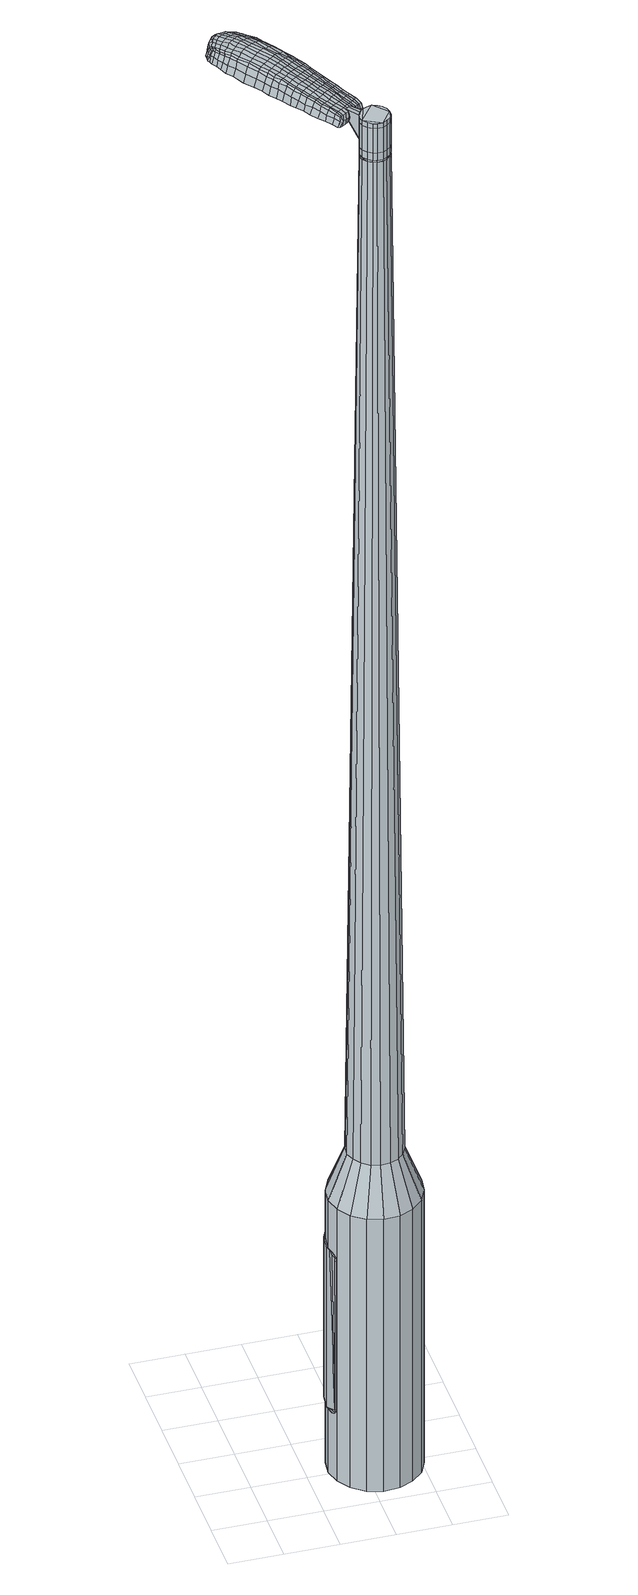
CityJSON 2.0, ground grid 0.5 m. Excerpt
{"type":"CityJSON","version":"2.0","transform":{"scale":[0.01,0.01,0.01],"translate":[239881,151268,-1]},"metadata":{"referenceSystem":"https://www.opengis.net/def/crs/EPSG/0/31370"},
"CityObjects":{
"object1":{"type":"GenericCityObject","attributes":{"cluster":853,"mean_distance_to_centroid":0.357,"new_centroid_x":239882.14,"new_centroid_y":151268.55,"mean_distance_to_camera":7.74,"H1":129.12,"H2":43.82,"Z_final":110.06,"cluster2":82,"proj_x":239885.19,"proj_y":151266.47,"id_line":42795,"bearing_l":214.3,"distance":3.69,"orientation":"right","G_obj":124.3},"geometry":[{"type":"MultiSurface","lod":"2","boundaries":[[[0,1,2,3]],[[1,4,5,2]],[[4,6,7,5]],[[6,8,9,7]],[[8,10,11,9]],[[10,12,13,11]],[[12,14,15,13]],[[14,16,17,15]],[[16,18,19,17]],[[18,20,21,19]],[[20,22,23,21]],[[22,24,25,23]],[[24,26,27,25]],[[26,28,29,27]],[[28,30,31,29]],[[30,32,33,31]],[[32,34,35,33]],[[34,0,3,35]],[[36,37,38,39]],[[38,40,41,42]],[[41,43,42]],[[42,44,45,46]],[[45,47,46]],[[46,48,49,50]],[[49,51,50]],[[42,46,50,38]],[[50,52,39,38]],[[53,36,39]],[[2,5,7,35]],[[7,9,11,15]],[[11,13,15]],[[15,17,19,23]],[[19,21,23]],[[23,25,27,31]],[[27,29,31]],[[15,23,31,7]],[[31,33,35,7]],[[3,2,35]],[[1,0,54,55]],[[0,34,56,54]],[[34,32,57,56]],[[32,30,58,57]],[[30,28,59,58]],[[28,26,60,59]],[[26,24,61,60]],[[24,22,62,61]],[[22,20,63,62]],[[20,18,64,63]],[[18,16,65,64]],[[16,14,66,65]],[[14,12,67,66]],[[12,10,68,67]],[[10,8,69,68]],[[8,6,70,69]],[[6,4,71,70]],[[4,1,55,71]],[[55,54,72,73]],[[54,56,74,72]],[[56,57,75,74]],[[57,58,76,75]],[[58,59,77,76]],[[59,60,78,77]],[[60,61,79,78]],[[61,62,80,79]],[[62,63,81,80]],[[63,64,82,81]],[[64,65,83,82]],[[65,66,84,83]],[[66,67,85,84]],[[67,68,86,85]],[[68,69,87,86]],[[69,70,88,87]],[[70,71,89,88]],[[71,55,73,89]],[[72,90,91,73]],[[74,92,90,72]],[[75,93,92,74]],[[94,95,93,75]],[[96,97,95,94]],[[78,98,97,96]],[[99,100,98,78]],[[80,101,100,99]],[[102,103,101,80]],[[82,104,103,102]],[[105,106,104,82]],[[107,108,106,105]],[[109,110,108,107]],[[111,112,110,109]],[[113,114,112,111]],[[88,115,114,113]],[[116,117,115,88]],[[73,91,117,116]],[[118,119,120,121]],[[122,118,121,123]],[[124,122,123,125]],[[126,124,125,127]],[[128,126,127,129]],[[130,128,129,131]],[[132,130,131,133]],[[134,132,133,135]],[[136,134,135,137]],[[138,136,137,139]],[[140,138,139,141]],[[142,140,141,143]],[[144,142,143,145]],[[146,144,145,147]],[[148,146,147,149]],[[150,148,149,151]],[[76,94,75]],[[76,77,96,94]],[[77,78,96]],[[79,99,78]],[[79,80,99]],[[81,102,80]],[[81,82,102]],[[83,105,82]],[[83,84,107,105]],[[84,85,109,107]],[[85,86,111,109]],[[86,87,113,111]],[[87,88,113]],[[89,116,88]],[[89,73,116]],[[152,117,91]],[[152,115,117]],[[153,114,115]],[[153,154,112,114]],[[154,155,110,112]],[[155,156,108,110]],[[156,157,106,108]],[[157,104,106]],[[158,103,104]],[[158,101,103]],[[159,100,101]],[[159,98,100]],[[160,97,98]],[[160,161,95,97]],[[161,93,95]],[[39,52,150,162]],[[91,90,163,151]],[[53,39,162,119]],[[90,92,120,163]],[[36,53,119,118]],[[92,93,121,120]],[[37,36,118,122]],[[93,161,123,121]],[[38,37,122,124]],[[161,160,125,123]],[[40,38,124,126]],[[160,98,127,125]],[[41,40,126,128]],[[98,159,129,127]],[[43,41,128,130]],[[159,101,131,129]],[[42,43,130,132]],[[101,158,133,131]],[[44,42,132,134]],[[158,104,135,133]],[[45,44,134,136]],[[104,157,137,135]],[[47,45,136,138]],[[157,156,139,137]],[[46,47,138,140]],[[156,155,141,139]],[[48,46,140,142]],[[155,154,143,141]],[[49,48,142,144]],[[154,153,145,143]],[[51,49,144,146]],[[153,115,147,145]],[[50,51,146,148]],[[115,152,149,147]],[[52,50,148,150]],[[152,91,151,149]],[[150,151,164,165]],[[151,163,166,164]],[[163,120,167,166]],[[120,119,168,167]],[[119,162,169,168]],[[162,150,165,169]],[[170,171,172,173]],[[174,170,173,175]],[[170,174,176,177]],[[171,170,177,178]],[[179,180,181,182]],[[183,179,182,184]],[[179,183,185,186]],[[180,179,186,187]],[[188,189,190,191]],[[192,188,191,193]],[[188,192,194,195]],[[189,188,195,196]],[[197,198,199,200]],[[201,197,200,202]],[[197,201,203,204]],[[198,197,204,205]],[[206,207,208,209]],[[210,206,209,211]],[[206,210,212,213]],[[207,206,213,214]],[[215,216,217,218]],[[219,215,218,220]],[[215,219,221,222]],[[216,215,222,223]],[[224,225,226,227]],[[216,224,227,217]],[[224,216,223,228]],[[225,224,228,229]],[[230,231,232,233]],[[225,230,233,226]],[[230,225,229,234]],[[231,230,234,235]],[[236,174,175,237]],[[231,236,237,232]],[[236,231,235,238]],[[174,236,238,176]],[[239,240,241,242]],[[243,239,242,244]],[[239,243,245,246]],[[240,239,246,247]],[[248,249,250,251]],[[240,248,251,241]],[[248,240,247,252]],[[249,248,252,253]],[[254,255,256,257]],[[249,254,257,250]],[[254,249,253,258]],[[255,254,258,259]],[[260,261,262,263]],[[255,260,263,256]],[[260,255,259,264]],[[261,260,264,265]],[[266,171,178,267]],[[261,266,267,262]],[[266,261,265,268]],[[171,266,268,172]],[[269,270,271,272]],[[273,269,272,274]],[[269,273,275,276]],[[270,269,276,277]],[[278,279,280,281]],[[270,278,281,271]],[[278,270,277,282]],[[279,278,282,283]],[[284,285,286,287]],[[279,284,287,280]],[[284,279,283,288]],[[285,284,288,289]],[[290,183,184,291]],[[285,290,291,286]],[[290,285,289,292]],[[183,290,292,185]],[[293,294,295,296]],[[297,293,296,298]],[[293,297,299,300]],[[294,293,300,301]],[[302,303,304,305]],[[294,302,305,295]],[[302,294,301,306]],[[303,302,306,307]],[[308,309,310,311]],[[303,308,311,304]],[[308,303,307,312]],[[309,308,312,313]],[[314,315,316,317]],[[309,314,317,310]],[[314,309,313,318]],[[315,314,318,319]],[[320,180,187,321]],[[315,320,321,316]],[[320,315,319,322]],[[180,320,322,181]],[[323,209,208,324]],[[325,323,324,326]],[[323,325,327,328]],[[209,323,328,211]],[[329,325,326,330]],[[331,329,330,332]],[[329,331,333,334]],[[325,329,334,327]],[[335,331,332,336]],[[337,335,336,338]],[[335,337,339,340]],[[331,335,340,333]],[[341,337,338,342]],[[343,341,342,344]],[[341,343,345,346]],[[337,341,346,339]],[[347,343,344,348]],[[198,347,348,199]],[[347,198,205,349]],[[343,347,349,345]],[[350,351,196,195]],[[352,350,195,194]],[[350,352,353,354]],[[351,350,354,355]],[[356,357,355,354]],[[358,356,354,353]],[[356,358,359,360]],[[357,356,360,361]],[[362,363,361,360]],[[364,362,360,359]],[[362,364,365,366]],[[363,362,366,367]],[[368,369,367,366]],[[370,368,366,365]],[[368,370,203,201]],[[369,368,201,202]],[[371,372,373,374]],[[273,371,374,275]],[[371,273,274,375]],[[372,371,375,376]],[[377,192,193,378]],[[372,377,378,373]],[[377,372,376,379]],[[192,377,379,194]],[[380,381,382,383]],[[219,380,383,221]],[[380,219,220,384]],[[381,380,384,385]],[[386,387,388,389]],[[381,386,389,382]],[[386,381,385,390]],[[387,386,390,391]],[[392,189,196,393]],[[387,392,393,388]],[[392,387,391,394]],[[189,392,394,190]],[[395,396,397,398]],[[177,395,398,178]],[[395,177,176,399]],[[396,395,399,400]],[[401,402,403,404]],[[396,401,404,397]],[[401,396,400,405]],[[402,401,405,406]],[[407,200,199,408]],[[402,407,408,403]],[[407,402,406,409]],[[200,407,409,202]],[[410,411,412,413]],[[182,410,413,184]],[[410,182,181,414]],[[411,410,414,415]],[[416,204,203,417]],[[411,416,417,412]],[[416,411,415,418]],[[204,416,418,205]],[[419,420,421,422]],[[297,419,422,299]],[[419,297,298,423]],[[420,419,423,424]],[[425,210,211,426]],[[420,425,426,421]],[[425,420,424,427]],[[210,425,427,212]],[[428,429,430,431]],[[243,428,431,245]],[[428,243,244,432]],[[429,428,432,433]],[[434,435,436,437]],[[429,434,437,430]],[[434,429,433,438]],[[435,434,438,439]],[[440,207,214,441]],[[435,440,441,436]],[[440,435,439,442]],[[207,440,442,208]],[[443,444,433,432]],[[242,443,432,244]],[[443,242,241,445]],[[444,443,445,446]],[[447,448,439,438]],[[444,447,438,433]],[[447,444,446,449]],[[448,447,449,450]],[[451,324,208,442]],[[448,451,442,439]],[[451,448,450,452]],[[324,451,452,326]],[[453,454,455,456]],[[300,453,456,301]],[[453,300,299,422]],[[454,453,422,421]],[[457,328,327,458]],[[454,457,458,455]],[[457,454,421,426]],[[328,457,426,211]],[[459,460,446,445]],[[251,459,445,241]],[[459,251,250,461]],[[460,459,461,462]],[[463,464,450,449]],[[460,463,449,446]],[[463,460,462,465]],[[464,463,465,466]],[[467,330,326,452]],[[464,467,452,450]],[[467,464,466,468]],[[330,467,468,332]],[[469,470,471,472]],[[306,469,472,307]],[[469,306,301,456]],[[470,469,456,455]],[[473,334,333,474]],[[470,473,474,471]],[[473,470,455,458]],[[334,473,458,327]],[[475,476,462,461]],[[257,475,461,250]],[[475,257,256,477]],[[476,475,477,478]],[[479,480,466,465]],[[476,479,465,462]],[[479,476,478,481]],[[480,479,481,482]],[[483,336,332,468]],[[480,483,468,466]],[[483,480,482,484]],[[336,483,484,338]],[[485,486,487,488]],[[312,485,488,313]],[[485,312,307,472]],[[486,485,472,471]],[[489,340,339,490]],[[486,489,490,487]],[[489,486,471,474]],[[340,489,474,333]],[[491,492,478,477]],[[263,491,477,256]],[[491,263,262,493]],[[492,491,493,494]],[[495,496,482,481]],[[492,495,481,478]],[[495,492,494,497]],[[496,495,497,498]],[[499,342,338,484]],[[496,499,484,482]],[[499,496,498,500]],[[342,499,500,344]],[[501,502,503,504]],[[318,501,504,319]],[[501,318,313,488]],[[502,501,488,487]],[[505,346,345,506]],[[502,505,506,503]],[[505,502,487,490]],[[346,505,490,339]],[[507,508,494,493]],[[267,507,493,262]],[[507,267,178,398]],[[508,507,398,397]],[[509,510,498,497]],[[508,509,497,494]],[[509,508,397,404]],[[510,509,404,403]],[[511,348,344,500]],[[510,511,500,498]],[[511,510,403,408]],[[348,511,408,199]],[[512,513,415,414]],[[322,512,414,181]],[[512,322,319,504]],[[513,512,504,503]],[[514,349,205,418]],[[513,514,418,415]],[[514,513,503,506]],[[349,514,506,345]],[[515,516,376,375]],[[272,515,375,274]],[[515,272,271,517]],[[516,515,517,518]],[[519,352,194,379]],[[516,519,379,376]],[[519,516,518,520]],[[352,519,520,353]],[[521,522,523,524]],[[222,521,524,223]],[[521,222,221,383]],[[522,521,383,382]],[[525,526,527,528]],[[522,525,528,523]],[[525,522,382,389]],[[526,525,389,388]],[[529,351,355,530]],[[526,529,530,527]],[[529,526,388,393]],[[351,529,393,196]],[[531,532,518,517]],[[281,531,517,271]],[[531,281,280,533]],[[532,531,533,534]],[[535,358,353,520]],[[532,535,520,518]],[[535,532,534,536]],[[358,535,536,359]],[[537,538,539,540]],[[228,537,540,229]],[[537,228,223,524]],[[538,537,524,523]],[[541,542,543,544]],[[538,541,544,539]],[[541,538,523,528]],[[542,541,528,527]],[[545,357,361,546]],[[542,545,546,543]],[[545,542,527,530]],[[357,545,530,355]],[[547,548,534,533]],[[287,547,533,280]],[[547,287,286,549]],[[548,547,549,550]],[[551,364,359,536]],[[548,551,536,534]],[[551,548,550,552]],[[364,551,552,365]],[[553,554,555,556]],[[234,553,556,235]],[[553,234,229,540]],[[554,553,540,539]],[[557,558,559,560]],[[554,557,560,555]],[[557,554,539,544]],[[558,557,544,543]],[[561,363,367,562]],[[558,561,562,559]],[[561,558,543,546]],[[363,561,546,361]],[[563,564,550,549]],[[291,563,549,286]],[[563,291,184,413]],[[564,563,413,412]],[[565,370,365,552]],[[564,565,552,550]],[[565,564,412,417]],[[370,565,417,203]],[[566,567,400,399]],[[238,566,399,176]],[[566,238,235,556]],[[567,566,556,555]],[[568,569,406,405]],[[567,568,405,400]],[[568,567,555,560]],[[569,568,560,559]],[[570,369,202,409]],[[569,570,409,406]],[[570,569,559,562]],[[369,570,562,367]],[[571,572,573,574]],[[574,573,575,576]],[[577,575,573,578]],[[578,573,572,579]],[[580,581,582,583]],[[583,582,584,585]],[[586,584,582,587]],[[587,582,581,588]],[[589,590,591,592]],[[592,591,593,594]],[[595,593,591,596]],[[596,591,590,597]],[[598,599,600,601]],[[601,600,602,603]],[[604,602,600,605]],[[605,600,599,606]],[[607,608,609,610]],[[610,609,611,612]],[[613,611,609,614]],[[614,609,608,615]],[[616,617,618,619]],[[619,618,620,621]],[[622,620,618,623]],[[623,618,617,624]],[[625,626,627,628]],[[628,627,617,616]],[[624,617,627,629]],[[629,627,626,630]],[[631,632,633,634]],[[634,633,626,625]],[[630,626,633,635]],[[635,633,632,636]],[[576,575,637,638]],[[638,637,632,631]],[[636,632,637,639]],[[639,637,575,577]],[[640,641,642,643]],[[643,642,644,645]],[[646,644,642,647]],[[647,642,641,648]],[[649,650,651,652]],[[652,651,641,640]],[[648,641,651,653]],[[653,651,650,654]],[[655,656,657,658]],[[658,657,650,649]],[[654,650,657,659]],[[659,657,656,660]],[[661,662,663,664]],[[664,663,656,655]],[[660,656,663,665]],[[665,663,662,666]],[[579,572,667,668]],[[668,667,662,661]],[[666,662,667,669]],[[669,667,572,571]],[[670,671,672,673]],[[673,672,674,675]],[[676,674,672,677]],[[677,672,671,678]],[[679,680,681,682]],[[682,681,671,670]],[[678,671,681,683]],[[683,681,680,684]],[[685,686,687,688]],[[688,687,680,679]],[[684,680,687,689]],[[689,687,686,690]],[[585,584,691,692]],[[692,691,686,685]],[[690,686,691,693]],[[693,691,584,586]],[[694,695,696,697]],[[697,696,698,699]],[[700,698,696,701]],[[701,696,695,702]],[[703,704,705,706]],[[706,705,695,694]],[[702,695,705,707]],[[707,705,704,708]],[[709,710,711,712]],[[712,711,704,703]],[[708,704,711,713]],[[713,711,710,714]],[[715,716,717,718]],[[718,717,710,709]],[[714,710,717,719]],[[719,717,716,720]],[[588,581,721,722]],[[722,721,716,715]],[[720,716,721,723]],[[723,721,581,580]],[[607,610,724,725]],[[725,724,726,727]],[[728,726,724,729]],[[729,724,610,612]],[[727,726,730,731]],[[731,730,732,733]],[[734,732,730,735]],[[735,730,726,728]],[[733,732,736,737]],[[737,736,738,739]],[[740,738,736,741]],[[741,736,732,734]],[[739,738,742,743]],[[743,742,744,745]],[[746,744,742,747]],[[747,742,738,740]],[[745,744,748,749]],[[749,748,599,598]],[[606,599,748,750]],[[750,748,744,746]],[[597,751,752,596]],[[596,752,753,595]],[[754,753,752,755]],[[755,752,751,756]],[[756,757,758,755]],[[755,758,759,754]],[[760,759,758,761]],[[761,758,757,762]],[[762,763,764,761]],[[761,764,765,760]],[[766,765,764,767]],[[767,764,763,768]],[[768,769,770,767]],[[767,770,771,766]],[[604,771,770,602]],[[602,770,769,603]],[[772,773,774,775]],[[775,774,674,676]],[[675,674,774,776]],[[776,774,773,777]],[[594,593,778,779]],[[779,778,773,772]],[[777,773,778,780]],[[780,778,593,595]],[[781,782,783,784]],[[784,783,620,622]],[[621,620,783,785]],[[785,783,782,786]],[[787,788,789,790]],[[790,789,782,781]],[[786,782,789,791]],[[791,789,788,792]],[[597,590,793,794]],[[794,793,788,787]],[[792,788,793,795]],[[795,793,590,589]],[[796,797,798,799]],[[799,798,578,579]],[[577,578,798,800]],[[800,798,797,801]],[[802,803,804,805]],[[805,804,797,796]],[[801,797,804,806]],[[806,804,803,807]],[[598,601,808,809]],[[809,808,803,802]],[[807,803,808,810]],[[810,808,601,603]],[[811,812,813,814]],[[814,813,583,585]],[[580,583,813,815]],[[815,813,812,816]],[[604,605,817,818]],[[818,817,812,811]],[[816,812,817,819]],[[819,817,605,606]],[[820,821,698,822]],[[822,698,700]],[[699,698,823]],[[823,698,821,824]],[[612,611,825,826]],[[826,825,821,820]],[[824,821,825,827]],[[827,825,611,613]],[[828,829,644,646]],[[645,644,830]],[[830,644,829,831]],[[832,833,834,835]],[[835,834,829,828]],[[831,829,834,836]],[[836,834,833,837]],[[615,608,838,839]],[[839,838,833,832]],[[837,833,838,840]],[[840,838,608,607]],[[831,841,842,830]],[[830,842,643,645]],[[640,643,842,843]],[[843,842,841,844]],[[837,845,846,836]],[[836,846,841,831]],[[844,841,846,847]],[[847,846,845,848]],[[607,725,849,840]],[[840,849,845,837]],[[848,845,849,850]],[[850,849,725,727]],[[851,852,853,854]],[[854,853,701,702]],[[700,701,853,822]],[[822,853,852,820]],[[728,729,855,856]],[[856,855,852,851]],[[820,852,855,826]],[[826,855,729,612]],[[844,857,843]],[[843,857,652,640]],[[649,652,857,858]],[[858,857,859]],[[848,860,861,847]],[[847,861,857,844]],[[859,857,861,862]],[[862,861,860,863]],[[727,731,864,850]],[[850,864,860,848]],[[863,860,864,865]],[[865,864,731,733]],[[866,867,868,869]],[[869,868,707,708]],[[702,707,868,854]],[[854,868,867,851]],[[734,735,870,871]],[[871,870,867,866]],[[851,867,870,856]],[[856,870,735,728]],[[859,872,873,858]],[[858,873,658,649]],[[655,658,873,874]],[[874,873,872,875]],[[863,876,877,862]],[[862,877,872,859]],[[875,872,877,878]],[[878,877,876,879]],[[733,737,880,865]],[[865,880,876,863]],[[879,876,880,881]],[[881,880,737,739]],[[882,883,884,885]],[[885,884,713,714]],[[708,713,884,869]],[[869,884,883,866]],[[740,741,886,887]],[[887,886,883,882]],[[866,883,886,871]],[[871,886,741,734]],[[875,888,889,874]],[[874,889,664,655]],[[661,664,889,890]],[[890,889,888,891]],[[879,892,893,878]],[[878,893,888,875]],[[891,888,893,894]],[[894,893,892,895]],[[739,743,896,881]],[[881,896,892,879]],[[895,892,896,897]],[[897,896,743,745]],[[898,899,900,901]],[[901,900,719,720]],[[714,719,900,885]],[[885,900,899,882]],[[746,747,902,903]],[[903,902,899,898]],[[882,899,902,887]],[[887,902,747,740]],[[891,904,905,890]],[[890,905,668,661]],[[579,668,905,799]],[[799,905,904,796]],[[895,906,907,894]],[[894,907,904,891]],[[796,904,907,805]],[[805,907,906,802]],[[745,749,908,897]],[[897,908,906,895]],[[802,906,908,809]],[[809,908,749,598]],[[816,909,910,815]],[[815,910,723,580]],[[720,723,910,901]],[[901,910,909,898]],[[606,750,911,819]],[[819,911,909,816]],[[898,909,911,903]],[[903,911,750,746]],[[777,912,913,776]],[[776,913,673,675]],[[670,673,913,914]],[[914,913,912,915]],[[595,753,916,780]],[[780,916,912,777]],[[915,912,916,917]],[[917,916,753,754]],[[918,919,920,921]],[[921,920,623,624]],[[622,623,920,784]],[[784,920,919,781]],[[922,923,924,925]],[[925,924,919,918]],[[781,919,924,790]],[[790,924,923,787]],[[756,751,926,927]],[[927,926,923,922]],[[787,923,926,794]],[[794,926,751,597]],[[915,928,929,914]],[[914,929,682,670]],[[679,682,929,930]],[[930,929,928,931]],[[754,759,932,917]],[[917,932,928,915]],[[931,928,932,933]],[[933,932,759,760]],[[934,935,936,937]],[[937,936,629,630]],[[624,629,936,921]],[[921,936,935,918]],[[938,939,940,941]],[[941,940,935,934]],[[918,935,940,925]],[[925,940,939,922]],[[762,757,942,943]],[[943,942,939,938]],[[922,939,942,927]],[[927,942,757,756]],[[931,944,945,930]],[[930,945,688,679]],[[685,688,945,946]],[[946,945,944,947]],[[760,765,948,933]],[[933,948,944,931]],[[947,944,948,949]],[[949,948,765,766]],[[950,951,952,953]],[[953,952,635,636]],[[630,635,952,937]],[[937,952,951,934]],[[954,955,956,957]],[[957,956,951,950]],[[934,951,956,941]],[[941,956,955,938]],[[768,763,958,959]],[[959,958,955,954]],[[938,955,958,943]],[[943,958,763,762]],[[947,960,961,946]],[[946,961,692,685]],[[585,692,961,814]],[[814,961,960,811]],[[766,771,962,949]],[[949,962,960,947]],[[811,960,962,818]],[[818,962,771,604]],[[801,963,964,800]],[[800,964,639,577]],[[636,639,964,953]],[[953,964,963,950]],[[807,965,966,806]],[[806,966,963,801]],[[950,963,966,957]],[[957,966,965,954]],[[603,769,967,810]],[[810,967,965,807]],[[954,965,967,959]],[[959,967,769,768]],[[571,574,173,172]],[[574,576,175,173]],[[586,587,186,185]],[[587,588,187,186]],[[589,592,191,190]],[[592,594,193,191]],[[613,614,213,212]],[[614,615,214,213]],[[616,619,218,217]],[[619,621,220,218]],[[625,628,227,226]],[[628,616,217,227]],[[631,634,233,232]],[[634,625,226,233]],[[576,638,237,175]],[[638,631,232,237]],[[646,647,246,245]],[[647,648,247,246]],[[648,653,252,247]],[[653,654,253,252]],[[654,659,258,253]],[[659,660,259,258]],[[660,665,264,259]],[[665,666,265,264]],[[666,669,268,265]],[[669,571,172,268]],[[676,677,276,275]],[[677,678,277,276]],[[678,683,282,277]],[[683,684,283,282]],[[684,689,288,283]],[[689,690,289,288]],[[690,693,292,289]],[[693,586,185,292]],[[694,697,296,295]],[[697,699,298,296]],[[703,706,305,304]],[[706,694,295,305]],[[709,712,311,310]],[[712,703,304,311]],[[715,718,317,316]],[[718,709,310,317]],[[588,722,321,187]],[[722,715,316,321]],[[772,775,374,373]],[[775,676,275,374]],[[594,779,378,193]],[[779,772,373,378]],[[621,785,384,220]],[[785,786,385,384]],[[786,791,390,385]],[[791,792,391,390]],[[792,795,394,391]],[[795,589,190,394]],[[699,823,423,298]],[[823,824,424,423]],[[824,827,427,424]],[[827,613,212,427]],[[828,646,431,430]],[[646,245,431]],[[832,835,437,436]],[[835,828,430,437]],[[615,839,441,214]],[[839,832,436,441]],[[968,969,970,971]],[[972,973,971,970]],[[974,975,976,977]],[[978,979,980,981]],[[969,982,983,970]],[[984,972,970,983]],[[985,974,977,986]],[[987,988,979,978]],[[982,989,990,983]],[[990,991,984,983]],[[992,985,986,993]],[[994,988,987,995]],[[989,996,997,990]],[[997,998,991,990]],[[999,992,993,1000]],[[1001,994,995,1002]],[[1003,1004,1005,1006]],[[1007,1008,1004,1003]],[[1007,1009,1010,1008]],[[1009,1011,1012,1010]],[[1013,1014,1015,1016]],[[1017,1018,1014,1013]],[[1019,1020,1018,1017]],[[1021,1022,1020,1019]],[[1016,1005,1004,1013]],[[1013,1004,1008,1017]],[[1008,1010,1019,1017]],[[1010,1012,1021,1019]],[[977,976,973,972]],[[986,977,972,984]],[[991,993,986,984]],[[998,1000,993,991]],[[978,981,975,974]],[[987,978,974,985]],[[995,987,985,992]],[[1002,995,992,999]],[[979,1003,1006,980]],[[988,1007,1003,979]],[[1009,1007,988,994]],[[1011,1009,994,1001]],[[1023,1024,1025,1026]],[[1025,1027,1028,1029]],[[1025,1029,1030,1031]],[[1025,1031,1026]],[[1032,1023,1026,1033]],[[1034,1033,1026,1035]],[[1036,1035,1026]],[[1037,1025,1024,1038]],[[1039,1037,1038,1040]],[[1041,1039,1040,1042]],[[1043,1041,1042,1044]],[[1045,1043,1044,1046]],[[1046,1047,1048,1049]],[[1046,1049,1050,1051]],[[1046,1051,1052,1053]],[[1052,1054,1055,1056]],[[1052,1056,1057,1058]],[[1052,1058,1053]],[[1046,1053,1045]],[[1059,1060,1024,1023]],[[1061,1062,1027,1025]],[[1063,1064,1036,1026]],[[1060,1065,1038,1024]],[[1066,1061,1025,1037]],[[1065,1067,1040,1038]],[[1068,1066,1037,1039]],[[1067,1069,1042,1040]],[[1070,1068,1039,1041]],[[1069,1071,1044,1042]],[[1072,1070,1041,1043]],[[1071,1073,1046,1044]],[[1074,1072,1043,1045]],[[1073,1075,1047,1046]],[[1076,1077,1054,1052]],[[1078,1074,1045,1053]],[[1048,1047,1075,1079]],[[1049,1048,1079,1080]],[[1050,1049,1080,1081]],[[1051,1050,1081,1082]],[[1052,1051,1082,1076]],[[1083,1059,1023,1032]],[[1084,1083,1032,1033]],[[1085,1084,1033,1034]],[[1086,1085,1034,1035]],[[1064,1086,1035,1036]],[[1028,1027,1062,1087]],[[1055,1054,1077,1088]],[[1029,1028,1087,1089]],[[1030,1029,1089,1090]],[[1031,1030,1090,1091]],[[1026,1031,1091,1063]],[[1056,1055,1088,1092]],[[1057,1056,1092,1093]],[[1058,1057,1093,1094]],[[1053,1058,1094,1078]]]}]}
},
"vertices":[
[88,90,384],[101,96,384],[101,96,96],[88,90,96],[116,97,384],[116,97,96],[130,93,384],[130,93,96],[142,85,384],[142,85,96],[150,73,384],[150,73,96],[154,58,384],[154,58,96],[152,44,384],[152,44,96],[146,30,384],[146,30,96],[135,20,384],[135,20,96],[122,14,384],[122,14,96],[107,13,384],[107,13,96],[93,17,384],[93,17,96],[81,26,384],[81,26,96],[73,38,384],[73,38,96],[69,52,384],[69,52,96],[71,67,384],[71,67,96],[77,80,384],[77,80,96],[99,59,1524],[98,54,1524],[99,50,1524],[104,66,1524],[102,46,1524],[106,43,1524],[115,42,1524],[110,42,1524],[119,44,1524],[123,47,1524],[125,56,1524],[125,51,1524],[124,61,1524],[121,65,1524],[113,69,1524],[117,67,1524],[108,68,1524],[101,63,1524],[97,76,429],[105,80,429],[91,70,429],[87,62,429],[86,53,429],[89,45,429],[94,38,429],[101,32,429],[109,30,429],[118,31,429],[126,34,429],[132,40,429],[136,48,429],[137,57,429],[135,65,429],[130,73,429],[123,78,429],[114,80,429],[104,66,1483],[108,68,1483],[101,63,1483],[99,59,1483],[98,54,1483],[99,50,1483],[102,46,1483],[106,43,1483],[110,42,1483],[115,42,1483],[119,44,1483],[123,47,1483],[125,51,1483],[125,56,1483],[124,61,1483],[121,65,1483],[117,67,1483],[113,69,1483],[104,66,1485],[108,68,1485],[101,63,1485],[99,59,1485],[99,54,1483],[99,54,1485],[100,50,1483],[100,50,1485],[102,46,1485],[106,44,1483],[106,44,1485],[110,42,1485],[115,43,1483],[115,43,1485],[119,44,1485],[122,48,1483],[122,48,1485],[124,52,1483],[124,52,1485],[124,56,1483],[124,56,1485],[123,60,1483],[123,60,1485],[121,64,1483],[121,64,1485],[117,67,1485],[113,68,1483],[113,68,1485],[99,59,1519],[101,63,1519],[101,63,1493],[99,59,1493],[98,54,1519],[98,54,1493],[99,50,1519],[99,50,1493],[102,46,1519],[102,46,1493],[106,43,1519],[106,43,1493],[110,42,1519],[110,42,1493],[115,42,1519],[115,42,1493],[119,44,1519],[119,44,1493],[123,47,1519],[123,47,1493],[125,51,1519],[125,51,1493],[125,56,1519],[125,56,1493],[124,61,1519],[124,61,1493],[121,65,1519],[121,65,1493],[117,67,1519],[117,67,1493],[113,69,1519],[113,69,1493],[108,68,1519],[108,68,1493],[113,69,1485],[121,65,1485],[124,61,1485],[125,56,1485],[125,51,1485],[123,47,1485],[115,42,1485],[106,43,1485],[99,50,1485],[98,54,1485],[104,66,1519],[104,66,1493],[96,83,1513],[96,83,1518],[94,82,1513],[91,80,1513],[91,80,1518],[94,82,1518],[68,154,1519],[72,148,1518],[72,150,1509],[68,156,1510],[63,161,1519],[64,163,1510],[63,159,1526],[67,152,1525],[71,146,1525],[36,132,1519],[40,127,1518],[42,127,1525],[38,132,1525],[31,139,1519],[33,139,1526],[29,140,1510],[34,133,1510],[38,127,1509],[9,203,1519],[12,205,1519],[12,206,1513],[9,204,1513],[6,200,1519],[6,200,1513],[7,198,1524],[10,202,1524],[13,204,1524],[51,142,1530],[55,136,1529],[58,137,1529],[54,144,1530],[46,149,1531],[49,151,1531],[43,147,1530],[48,140,1530],[52,134,1529],[97,75,1512],[99,77,1512],[98,78,1517],[96,76,1517],[94,73,1512],[94,75,1517],[93,74,1506],[96,76,1506],[98,77,1506],[33,202,1519],[36,200,1519],[36,201,1512],[34,204,1512],[32,204,1518],[32,205,1512],[31,203,1522],[33,201,1523],[35,199,1524],[39,196,1519],[42,191,1519],[43,193,1512],[39,198,1512],[38,195,1524],[41,190,1525],[46,187,1519],[50,180,1519],[51,182,1511],[46,189,1511],[45,185,1526],[50,179,1526],[57,171,1519],[57,173,1510],[56,169,1526],[106,91,1513],[102,97,1513],[102,96,1518],[105,89,1517],[109,86,1512],[107,86,1516],[109,87,1506],[106,92,1507],[103,99,1507],[98,104,1514],[94,110,1515],[94,109,1520],[98,102,1519],[99,105,1507],[95,112,1507],[91,116,1515],[87,123,1516],[86,121,1522],[90,115,1521],[91,118,1508],[87,125,1508],[83,129,1517],[79,135,1517],[78,134,1524],[82,128,1523],[84,131,1508],[80,137,1509],[75,142,1518],[75,140,1524],[76,144,1509],[3,183,1519],[5,180,1519],[6,180,1524],[5,183,1523],[3,185,1518],[4,185,1522],[1,185,1512],[2,183,1512],[3,180,1512],[7,175,1519],[10,170,1519],[12,171,1525],[9,176,1524],[6,175,1512],[8,170,1512],[13,165,1519],[18,159,1519],[19,159,1526],[15,165,1526],[11,165,1511],[16,159,1511],[24,149,1519],[26,149,1526],[22,149,1510],[81,74,1513],[76,80,1513],[75,80,1507],[79,74,1507],[85,69,1512],[83,70,1506],[85,71,1516],[82,74,1517],[78,80,1518],[72,86,1514],[67,92,1515],[65,92,1507],[70,86,1507],[73,86,1519],[69,92,1520],[62,97,1515],[58,103,1516],[56,104,1508],[61,98,1508],[64,98,1521],[60,103,1522],[53,109,1517],[49,115,1517],[47,115,1509],[52,109,1508],[55,109,1523],[51,115,1524],[45,121,1518],[43,121,1509],[46,121,1524],[93,81,1519],[95,82,1519],[89,87,1520],[91,88,1520],[86,85,1520],[91,79,1519],[84,93,1522],[87,94,1522],[80,99,1523],[83,101,1523],[78,97,1523],[82,91,1521],[76,105,1524],[78,107,1524],[72,111,1525],[74,113,1525],[69,109,1525],[73,103,1524],[68,117,1526],[70,119,1526],[63,123,1527],[66,125,1527],[61,122,1527],[65,116,1526],[59,130,1528],[62,131,1528],[56,128,1528],[12,199,1527],[15,201,1527],[9,196,1526],[11,192,1527],[14,195,1528],[17,197,1528],[18,190,1529],[21,192,1529],[15,187,1528],[19,181,1530],[22,184,1530],[25,186,1530],[26,178,1531],[29,180,1531],[23,175,1530],[28,168,1531],[31,170,1531],[34,172,1531],[38,160,1531],[41,162,1531],[35,157,1531],[2,187,1518],[3,190,1519],[1,191,1513],[1,187,1513],[4,186,1523],[4,189,1523],[4,195,1519],[3,195,1513],[5,194,1524],[30,205,1518],[27,206,1518],[27,204,1523],[30,203,1523],[30,206,1513],[27,207,1513],[23,207,1519],[19,207,1519],[20,205,1524],[24,205,1523],[23,208,1513],[19,208,1513],[16,206,1519],[16,205,1524],[15,207,1513],[66,151,1528],[64,150,1528],[68,144,1528],[70,145,1527],[61,158,1528],[60,158,1529],[62,149,1529],[59,147,1530],[63,141,1529],[66,143,1528],[57,156,1529],[54,155,1530],[56,145,1530],[60,139,1529],[51,153,1531],[39,133,1528],[41,135,1529],[36,142,1529],[34,140,1528],[43,127,1527],[45,129,1528],[44,137,1529],[39,144,1530],[49,131,1528],[87,68,1512],[88,70,1512],[88,71,1517],[86,70,1517],[85,69,1506],[87,70,1506],[91,71,1512],[91,73,1517],[90,72,1506],[109,83,1512],[107,82,1512],[107,84,1506],[109,85,1506],[108,84,1517],[106,83,1517],[105,81,1512],[103,80,1512],[103,81,1506],[105,82,1506],[104,82,1517],[102,80,1517],[101,78,1512],[101,79,1506],[100,79,1517],[105,89,1519],[103,88,1519],[101,95,1520],[99,94,1520],[101,86,1519],[99,85,1519],[97,93,1520],[95,91,1520],[97,83,1519],[93,90,1520],[83,74,1519],[85,75,1519],[80,81,1520],[79,80,1520],[88,77,1519],[83,83,1520],[97,101,1521],[95,100,1521],[93,108,1522],[91,107,1522],[93,99,1521],[91,97,1521],[89,105,1522],[87,104,1523],[89,96,1522],[85,102,1523],[74,86,1521],[76,87,1521],[72,93,1522],[70,92,1522],[79,89,1521],[74,95,1522],[89,114,1523],[87,113,1523],[85,120,1524],[84,119,1524],[85,112,1523],[83,110,1524],[81,118,1525],[79,116,1525],[81,108,1524],[77,115,1525],[65,98,1523],[67,99,1523],[63,105,1524],[61,104,1524],[70,101,1524],[66,107,1525],[81,127,1525],[80,125,1525],[77,133,1526],[76,132,1526],[77,124,1526],[75,122,1526],[74,130,1527],[71,129,1527],[73,121,1526],[69,127,1527],[57,110,1525],[58,111,1525],[54,117,1526],[52,116,1526],[61,113,1526],[57,119,1527],[74,139,1527],[72,138,1527],[70,136,1527],[67,135,1528],[64,133,1528],[48,122,1527],[50,123,1527],[53,125,1528],[5,185,1525],[5,187,1525],[7,181,1526],[7,184,1526],[7,192,1526],[9,188,1527],[31,201,1525],[29,202,1525],[31,199,1526],[33,199,1525],[25,203,1525],[22,203,1526],[24,200,1527],[28,200,1526],[18,202,1526],[21,199,1527],[9,177,1526],[10,179,1527],[12,172,1527],[13,174,1528],[12,183,1528],[16,177,1529],[36,195,1526],[34,195,1527],[38,190,1528],[40,190,1527],[31,195,1527],[28,195,1528],[32,189,1529],[35,190,1528],[24,194,1528],[28,188,1530],[16,166,1528],[17,168,1529],[20,160,1528],[22,161,1529],[20,172,1529],[25,165,1530],[44,185,1528],[42,185,1528],[46,178,1529],[48,178,1528],[39,184,1529],[36,183,1530],[41,176,1530],[44,177,1530],[32,182,1530],[37,174,1531],[27,150,1529],[29,152,1529],[32,154,1530],[55,168,1528],[53,168,1529],[50,167,1530],[47,165,1530],[44,164,1531],[70,149,1509],[70,147,1518],[66,153,1518],[67,155,1509],[62,160,1519],[62,162,1510],[61,158,1525],[65,151,1525],[69,145,1525],[43,128,1525],[42,128,1518],[38,134,1518],[39,134,1525],[32,141,1519],[34,141,1525],[30,141,1510],[35,134,1509],[40,128,1509],[13,204,1513],[13,203,1519],[11,201,1519],[10,202,1513],[8,198,1519],[7,199,1513],[9,197,1524],[11,200,1524],[14,202,1524],[57,138,1528],[55,136,1528],[51,142,1529],[53,144,1529],[46,149,1529],[48,151,1529],[43,147,1529],[48,140,1529],[52,134,1528],[97,79,1516],[97,79,1512],[95,77,1512],[95,78,1516],[93,75,1512],[92,76,1516],[92,76,1506],[95,78,1506],[97,79,1506],[35,200,1512],[34,198,1519],[32,201,1518],[33,202,1512],[31,202,1518],[31,203,1512],[30,201,1522],[31,200,1523],[33,197,1523],[41,192,1512],[41,190,1519],[37,195,1519],[38,196,1512],[36,193,1524],[40,189,1525],[49,181,1511],[49,179,1519],[44,186,1519],[45,187,1511],[44,184,1525],[48,178,1526],[55,170,1519],[56,172,1510],[54,168,1526],[100,95,1518],[100,96,1513],[104,90,1513],[104,89,1517],[107,85,1512],[106,86,1515],[107,86,1506],[105,91,1506],[101,98,1507],[92,108,1520],[93,109,1514],[97,103,1514],[96,101,1519],[97,104,1507],[93,111,1507],[84,120,1522],[85,122,1516],[89,115,1515],[88,114,1521],[89,117,1508],[86,124,1508],[77,133,1523],[77,135,1517],[81,128,1516],[81,127,1522],[82,130,1508],[78,136,1508],[74,141,1517],[73,139,1524],[74,143,1509],[8,181,1523],[7,180,1519],[5,183,1518],[6,184,1523],[5,185,1518],[6,185,1522],[3,185,1512],[4,183,1512],[5,180,1512],[13,171,1525],[12,171,1519],[9,176,1519],[10,176,1524],[7,176,1512],[10,171,1512],[21,160,1526],[19,160,1519],[15,166,1519],[16,166,1525],[13,166,1511],[17,160,1511],[26,150,1519],[27,150,1526],[24,150,1510],[76,81,1507],[78,81,1513],[82,75,1513],[81,75,1506],[86,71,1512],[84,71,1506],[86,72,1515],[83,75,1517],[79,81,1518],[67,93,1507],[69,93,1514],[73,87,1514],[72,87,1507],[75,87,1519],[70,93,1520],[58,105,1508],[59,105,1516],[64,99,1515],[62,99,1508],[66,99,1521],[61,105,1522],[49,117,1508],[50,116,1517],[55,110,1516],[53,111,1508],[57,111,1522],[52,116,1523],[46,122,1517],[44,122,1509],[48,122,1524],[92,81,1518],[94,83,1518],[88,87,1519],[90,89,1519],[86,86,1519],[90,80,1518],[84,93,1520],[86,95,1520],[80,100,1521],[82,101,1521],[77,98,1521],[82,92,1520],[76,106,1523],[78,107,1523],[72,112,1524],[74,113,1524],[69,110,1524],[73,104,1523],[67,118,1525],[70,120,1525],[63,124,1526],[66,126,1526],[60,122,1526],[65,116,1525],[59,130,1527],[62,132,1527],[56,128,1527],[15,200,1526],[13,198,1526],[10,195,1525],[12,192,1526],[15,195,1526],[18,197,1526],[21,191,1528],[18,190,1528],[16,187,1527],[20,181,1528],[22,184,1529],[25,186,1529],[29,180,1530],[26,178,1530],[23,175,1529],[28,168,1530],[31,170,1530],[34,172,1530],[41,162,1530],[38,160,1530],[36,158,1530],[3,190,1513],[5,190,1518],[4,187,1518],[3,187,1512],[6,186,1523],[6,189,1523],[6,194,1519],[5,194,1513],[7,193,1523],[27,202,1523],[27,204,1518],[29,203,1518],[29,201,1523],[29,204,1512],[27,205,1512],[20,203,1523],[20,205,1519],[23,204,1519],[24,203,1523],[23,205,1513],[19,206,1513],[16,204,1519],[17,203,1524],[16,205,1513],[67,144,1527],[64,150,1527],[65,151,1527],[68,145,1526],[60,158,1527],[59,157,1528],[63,141,1528],[59,147,1528],[61,149,1528],[65,143,1527],[57,156,1528],[54,155,1529],[56,145,1529],[60,139,1528],[51,153,1529],[36,142,1528],[41,135,1527],[40,134,1527],[35,141,1527],[44,128,1526],[46,129,1527],[44,137,1528],[39,145,1528],[49,132,1527],[87,72,1516],[87,71,1512],[86,72,1516],[85,71,1506],[86,72,1506],[90,73,1512],[90,74,1516],[89,74,1506],[106,85,1506],[106,84,1512],[106,85,1516],[105,85,1516],[102,82,1506],[102,81,1512],[104,83,1512],[104,84,1506],[103,83,1516],[101,82,1516],[100,80,1512],[99,81,1506],[99,81,1516],[103,88,1518],[103,89,1518],[99,95,1519],[99,94,1519],[99,86,1518],[101,87,1518],[97,93,1519],[95,92,1519],[97,84,1518],[93,90,1519],[80,82,1519],[84,76,1518],[84,75,1518],[79,81,1519],[87,78,1518],[83,84,1519],[95,101,1520],[92,107,1521],[91,107,1521],[91,98,1520],[93,99,1520],[89,106,1521],[87,104,1521],[89,96,1520],[84,103,1521],[71,94,1521],[76,88,1520],[75,87,1520],[71,93,1521],[79,90,1520],[74,96,1521],[87,113,1522],[88,114,1522],[84,120,1523],[83,119,1523],[83,110,1522],[85,112,1522],[81,118,1523],[79,117,1524],[80,109,1523],[76,115,1524],[63,106,1523],[67,100,1522],[66,99,1522],[62,105,1523],[70,102,1522],[66,108,1523],[79,126,1524],[80,126,1524],[76,132,1525],[75,132,1525],[75,123,1525],[77,124,1524],[73,130,1525],[71,129,1526],[72,121,1525],[68,127,1526],[54,118,1525],[58,112,1524],[57,111,1524],[53,117,1525],[61,114,1524],[57,120,1525],[71,138,1526],[72,139,1526],[67,135,1527],[69,137,1526],[64,133,1527],[50,124,1526],[49,123,1526],[53,126,1526],[7,187,1524],[7,185,1524],[8,182,1525],[8,184,1525],[8,191,1525],[10,188,1525],[30,198,1525],[28,201,1524],[30,200,1524],[32,197,1525],[24,199,1526],[22,202,1525],[25,201,1524],[27,199,1525],[18,201,1525],[21,198,1526],[11,179,1526],[11,177,1526],[14,172,1526],[14,174,1527],[13,183,1526],[17,177,1527],[37,189,1527],[34,194,1526],[35,193,1526],[39,189,1526],[31,188,1528],[27,194,1527],[31,194,1526],[35,189,1527],[24,193,1527],[28,187,1528],[18,169,1527],[17,167,1527],[22,160,1527],[22,162,1528],[20,172,1528],[25,165,1529],[46,177,1528],[41,184,1527],[43,184,1527],[47,177,1527],[40,175,1529],[35,183,1529],[38,183,1528],[43,176,1528],[32,181,1529],[37,174,1530],[29,152,1528],[28,151,1528],[32,155,1529],[52,167,1528],[54,168,1528],[47,165,1529],[50,166,1529],[44,164,1530],[107,86,1508],[102,82,1508],[84,110,1509],[91,114,1509],[73,128,1510],[80,133,1510],[51,161,1512],[59,166,1512],[69,151,1511],[61,146,1511],[41,176,1513],[33,187,1514],[40,192,1514],[48,181,1513],[96,78,1508],[78,105,1509],[66,123,1510],[43,156,1512],[53,141,1511],[33,171,1513],[26,182,1514],[90,75,1508],[71,101,1509],[58,118,1510],[36,151,1512],[46,136,1511],[18,177,1514],[25,166,1513],[85,71,1508],[65,96,1509],[51,113,1510],[28,145,1512],[38,131,1511],[11,172,1514],[18,160,1513],[25,198,1514],[21,201,1514],[27,205,1514],[32,202,1514],[18,193,1514],[15,197,1514],[11,188,1514],[9,193,1514],[4,184,1514],[4,189,1514],[16,203,1515],[12,204,1515],[13,205,1515],[20,206,1515],[13,201,1515],[11,203,1515],[9,198,1515],[10,203,1515],[5,196,1515],[9,202,1515],[69,49,334],[68,53,334],[68,53,165],[71,39,171],[69,49,165],[70,45,165],[70,42,166],[71,40,167],[71,39,169],[70,45,334],[70,42,333],[71,40,332],[71,39,331],[71,39,328],[70,68,165],[70,68,334],[76,81,165],[76,81,334],[87,91,165],[87,91,334],[101,98,165],[101,98,334],[116,99,165],[116,99,334],[120,98,334],[123,97,334],[126,96,333],[128,96,332],[129,95,331],[130,95,328],[120,98,165],[130,95,171],[129,95,169],[128,96,167],[126,96,166],[123,97,165],[72,50,334],[71,53,334],[71,53,165],[72,50,165],[74,40,171],[74,40,328],[72,67,334],[72,67,165],[79,79,334],[79,79,165],[89,89,334],[89,89,165],[101,95,334],[101,95,165],[115,96,334],[115,96,165],[119,95,334],[129,92,328],[129,92,171],[119,95,165],[123,94,334],[125,93,333],[127,93,332],[129,93,331],[73,46,334],[73,43,333],[74,41,332],[74,40,331],[73,46,165],[129,93,169],[73,43,166],[74,41,167],[74,40,169],[127,93,167],[125,93,166],[123,94,165]
]}
